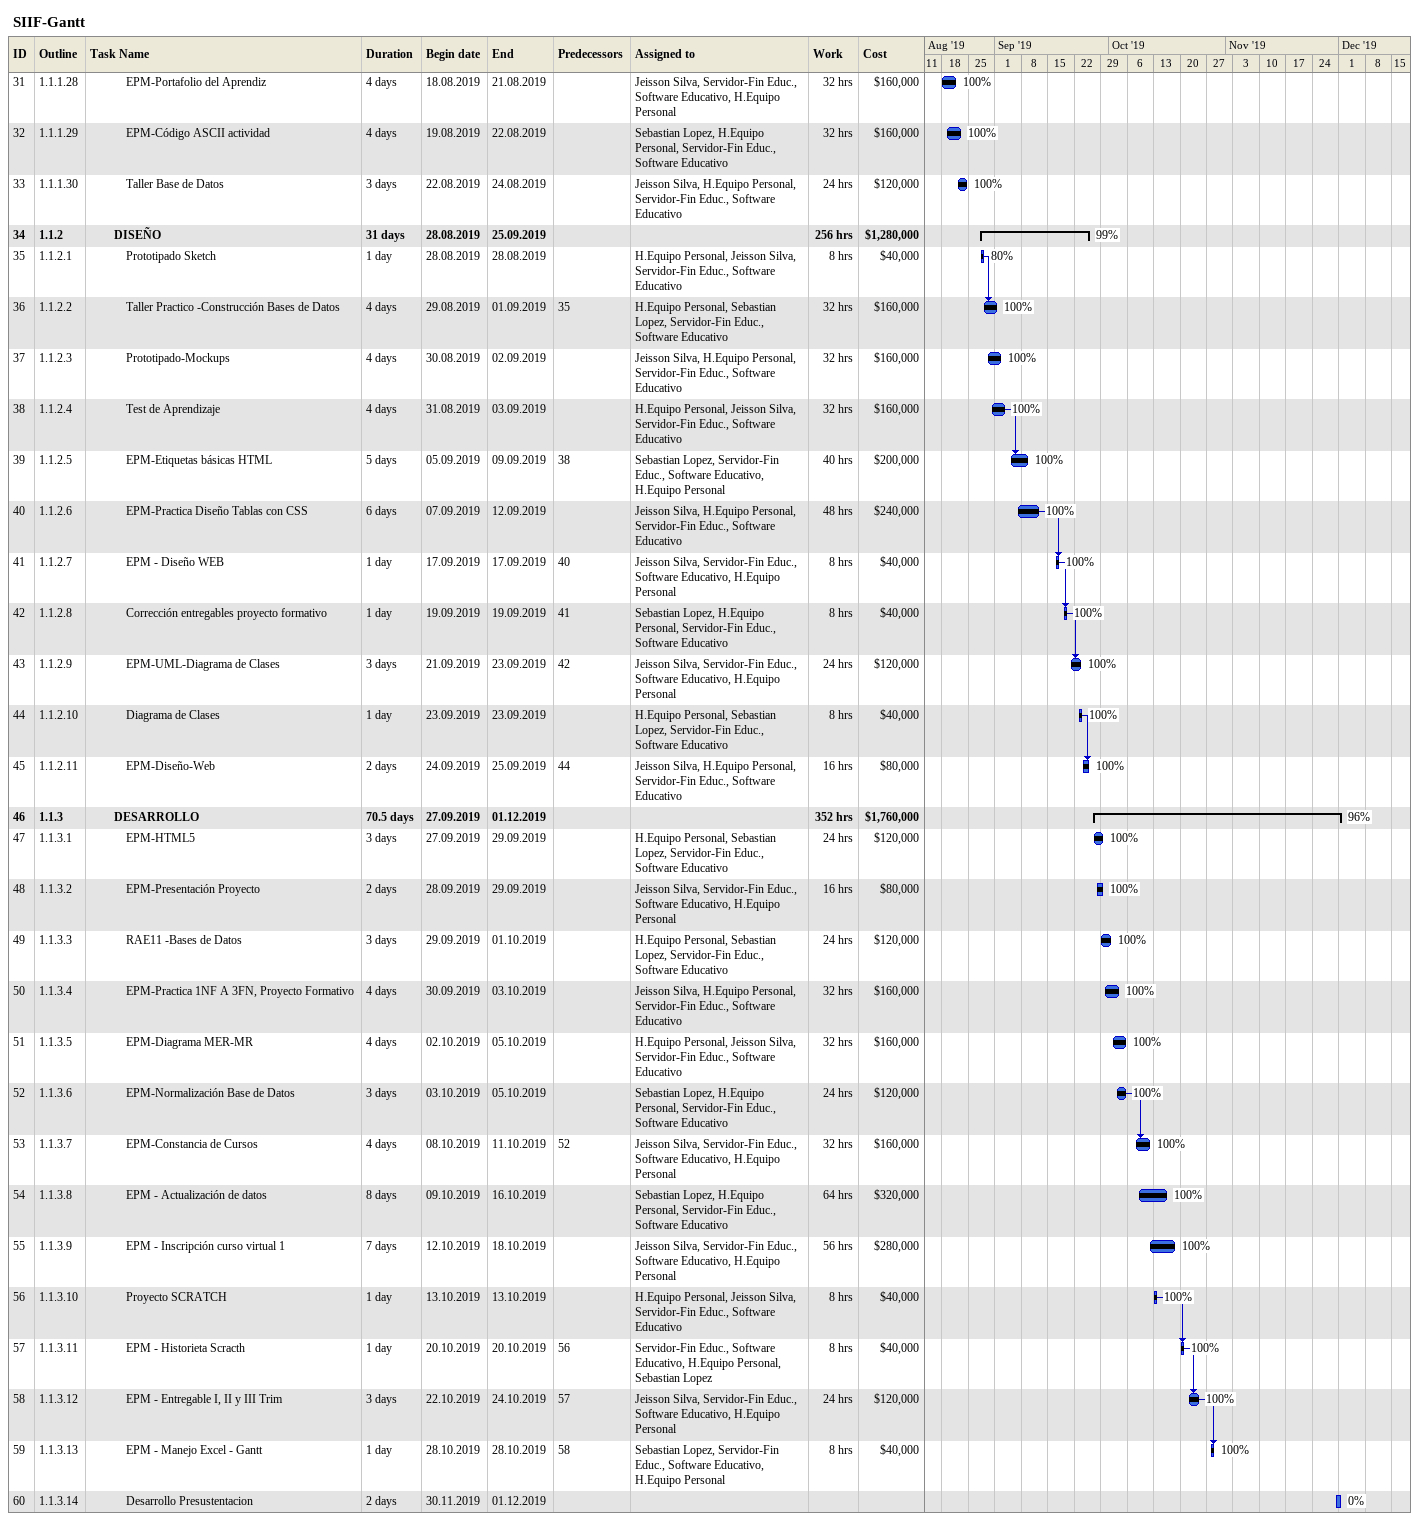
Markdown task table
SIIF-Gantt

| ID | WBS | Task | Duration | Start | Finish | Predecessors | Resources | % complete | Work (h) | Cost ($) |
|---|---|---|---|---|---|---|---|---|---|---|
| 31 | 1.1.1.28 | EPM-Portafolio del Aprendiz | 4d | 2019-08-18 | 2019-08-21 |  | Jeisson Silva, Servidor-Fin Educ., Software Educativo, H.Equipo Personal | 100 | 32 | 160000 |
| 32 | 1.1.1.29 | EPM-Código ASCII actividad | 4d | 2019-08-19 | 2019-08-22 |  | Sebastian Lopez, H.Equipo Personal, Servidor-Fin Educ., Software Educativo | 100 | 32 | 160000 |
| 33 | 1.1.1.30 | Taller Base de Datos | 3d | 2019-08-22 | 2019-08-24 |  | Jeisson Silva, H.Equipo Personal, Servidor-Fin Educ., Software Educativo | 100 | 24 | 120000 |
| 34 | 1.1.2 | **DISEÑO** | 31d | 2019-08-28 | 2019-09-25 |  |  | 99 | 256 | 1280000 |
| 35 | 1.1.2.1 | Prototipado Sketch | 1d | 2019-08-28 | 2019-08-28 |  | H.Equipo Personal, Jeisson Silva, Servidor-Fin Educ., Software Educativo | 80 | 8 | 40000 |
| 36 | 1.1.2.2 | Taller Practico -Construcción Bases de Datos | 4d | 2019-08-29 | 2019-09-01 | 35 | H.Equipo Personal, Sebastian Lopez, Servidor-Fin Educ., Software Educativo | 100 | 32 | 160000 |
| 37 | 1.1.2.3 | Prototipado-Mockups | 4d | 2019-08-30 | 2019-09-02 |  | Jeisson Silva, H.Equipo Personal, Servidor-Fin Educ., Software Educativo | 100 | 32 | 160000 |
| 38 | 1.1.2.4 | Test de Aprendizaje | 4d | 2019-08-31 | 2019-09-03 |  | H.Equipo Personal, Jeisson Silva, Servidor-Fin Educ., Software Educativo | 100 | 32 | 160000 |
| 39 | 1.1.2.5 | EPM-Etiquetas básicas HTML | 5d | 2019-09-05 | 2019-09-09 | 38 | Sebastian Lopez, Servidor-Fin Educ., Software Educativo, H.Equipo Personal | 100 | 40 | 200000 |
| 40 | 1.1.2.6 | EPM-Practica Diseño Tablas con CSS | 6d | 2019-09-07 | 2019-09-12 |  | Jeisson Silva, H.Equipo Personal, Servidor-Fin Educ., Software Educativo | 100 | 48 | 240000 |
| 41 | 1.1.2.7 | EPM - Diseño WEB | 1d | 2019-09-17 | 2019-09-17 | 40 | Jeisson Silva, Servidor-Fin Educ., Software Educativo, H.Equipo Personal | 100 | 8 | 40000 |
| 42 | 1.1.2.8 | Corrección entregables proyecto formativo | 1d | 2019-09-19 | 2019-09-19 | 41 | Sebastian Lopez, H.Equipo Personal, Servidor-Fin Educ., Software Educativo | 100 | 8 | 40000 |
| 43 | 1.1.2.9 | EPM-UML-Diagrama de Clases | 3d | 2019-09-21 | 2019-09-23 | 42 | Jeisson Silva, Servidor-Fin Educ., Software Educativo, H.Equipo Personal | 100 | 24 | 120000 |
| 44 | 1.1.2.10 | Diagrama de Clases | 1d | 2019-09-23 | 2019-09-23 |  | H.Equipo Personal, Sebastian Lopez, Servidor-Fin Educ., Software Educativo | 100 | 8 | 40000 |
| 45 | 1.1.2.11 | EPM-Diseño-Web | 2d | 2019-09-24 | 2019-09-25 | 44 | Jeisson Silva, H.Equipo Personal, Servidor-Fin Educ., Software Educativo | 100 | 16 | 80000 |
| 46 | 1.1.3 | **DESARROLLO** | 70.5d | 2019-09-27 | 2019-12-01 |  |  | 96 | 352 | 1760000 |
| 47 | 1.1.3.1 | EPM-HTML5 | 3d | 2019-09-27 | 2019-09-29 |  | H.Equipo Personal, Sebastian Lopez, Servidor-Fin Educ., Software Educativo | 100 | 24 | 120000 |
| 48 | 1.1.3.2 | EPM-Presentación Proyecto | 2d | 2019-09-28 | 2019-09-29 |  | Jeisson Silva, Servidor-Fin Educ., Software Educativo, H.Equipo Personal | 100 | 16 | 80000 |
| 49 | 1.1.3.3 | RAE11 -Bases de Datos | 3d | 2019-09-29 | 2019-10-01 |  | H.Equipo Personal, Sebastian Lopez, Servidor-Fin Educ., Software Educativo | 100 | 24 | 120000 |
| 50 | 1.1.3.4 | EPM-Practica 1NF A 3FN, Proyecto Formativo | 4d | 2019-09-30 | 2019-10-03 |  | Jeisson Silva, H.Equipo Personal, Servidor-Fin Educ., Software Educativo | 100 | 32 | 160000 |
| 51 | 1.1.3.5 | EPM-Diagrama MER-MR | 4d | 2019-10-02 | 2019-10-05 |  | H.Equipo Personal, Jeisson Silva, Servidor-Fin Educ., Software Educativo | 100 | 32 | 160000 |
| 52 | 1.1.3.6 | EPM-Normalización Base de Datos | 3d | 2019-10-03 | 2019-10-05 |  | Sebastian Lopez, H.Equipo Personal, Servidor-Fin Educ., Software Educativo | 100 | 24 | 120000 |
| 53 | 1.1.3.7 | EPM-Constancia de Cursos | 4d | 2019-10-08 | 2019-10-11 | 52 | Jeisson Silva, Servidor-Fin Educ., Software Educativo, H.Equipo Personal | 100 | 32 | 160000 |
| 54 | 1.1.3.8 | EPM - Actualización de datos | 8d | 2019-10-09 | 2019-10-16 |  | Sebastian Lopez, H.Equipo Personal, Servidor-Fin Educ., Software Educativo | 100 | 64 | 320000 |
| 55 | 1.1.3.9 | EPM - Inscripción curso virtual 1 | 7d | 2019-10-12 | 2019-10-18 |  | Jeisson Silva, Servidor-Fin Educ., Software Educativo, H.Equipo Personal | 100 | 56 | 280000 |
| 56 | 1.1.3.10 | Proyecto SCRATCH | 1d | 2019-10-13 | 2019-10-13 |  | H.Equipo Personal, Jeisson Silva, Servidor-Fin Educ., Software Educativo | 100 | 8 | 40000 |
| 57 | 1.1.3.11 | EPM - Historieta Scracth | 1d | 2019-10-20 | 2019-10-20 | 56 | Servidor-Fin Educ., Software Educativo, H.Equipo Personal, Sebastian Lopez | 100 | 8 | 40000 |
| 58 | 1.1.3.12 | EPM - Entregable I, II y III Trim | 3d | 2019-10-22 | 2019-10-24 | 57 | Jeisson Silva, Servidor-Fin Educ., Software Educativo, H.Equipo Personal | 100 | 24 | 120000 |
| 59 | 1.1.3.13 | EPM - Manejo Excel - Gantt | 1d | 2019-10-28 | 2019-10-28 | 58 | Sebastian Lopez, Servidor-Fin Educ., Software Educativo, H.Equipo Personal | 100 | 8 | 40000 |
| 60 | 1.1.3.14 | Desarrollo Presustentacion | 2d | 2019-11-30 | 2019-12-01 |  |  | 0 |  |  |
